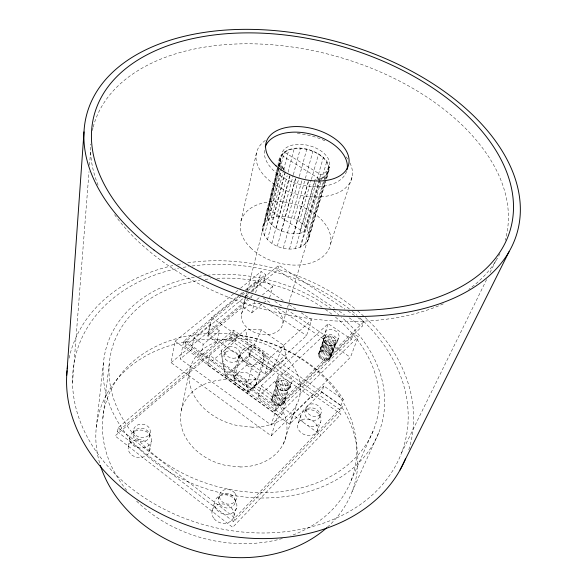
<?xml version="1.0" encoding="UTF-8"?>
<svg xmlns="http://www.w3.org/2000/svg" width="587" height="587" viewBox="0 0 587 587"><rect width="100%" height="100%" fill="white"/><g stroke="black" fill="none" stroke-linecap="round" stroke-linejoin="round"><path stroke-width="0.44" stroke-dasharray="2.94 2.2" d="M72.524 382.599L89.019 171.587M89.517 165.189L90.589 151.49M96.29 427.343L103.547 361.827M102.857 418.135L109.395 362.406M117.576 431.834L118.134 427.725L233.509 330.136L342.309 406.358L340.761 410.291L233.626 521.733L117.576 431.834L232.496 334.238L233.509 330.136M128.384 446.259L129.844 436.699M133.176 433.221L133.814 429.134M149.436 436.662A8.328 6.743 7.2 0 0 138.649 428.459A8.328 6.743 7.2 0 0 135.81 439.817A8.328 6.743 7.2 0 0 149.436 436.662L150.155 432.597A8.365 6.75 7.3 0 0 139.31 424.364A8.365 6.75 7.3 0 0 136.463 435.737A8.365 6.75 7.3 0 0 150.155 432.597M149.714 450.765A10.918 8.944 6.9 0 0 135.553 439.942A10.918 8.944 6.9 0 0 131.84 455.02A10.918 8.944 6.9 0 0 149.714 450.765L151.424 441.263A11.05 8.974 7.1 0 0 137.087 430.374A11.05 8.974 7.1 0 0 133.344 445.504A11.05 8.974 7.1 0 0 151.424 441.263M238.726 296.406L183.658 341.341L180.224 358.943L271.135 425.017L276.528 408.097L353.557 333.607L358.275 336.777L350.417 357.336L271.201 435.825L171.103 362.663L175.087 341.186L234.837 292.847M357.821 317.67L363.889 321.705L362.076 326.46L274.687 411.083L184.81 346.33L185.793 341.377L241.499 295.819M191.626 349.478L194.026 337.818L210.381 324.391L219.487 330.804L216.801 342.404L200.695 356.001L191.626 349.478L180.224 358.943M181.295 410.489L189.865 369.318M200.695 356.001L203.212 344.386L219.487 330.804M301.175 312.768L311.675 319.864L306.531 335.625L264.832 373.97L208.069 333.724L211.621 317.567L239.188 295.092M216.801 342.404L207.82 336.028L210.381 324.391M327.421 527.148A132.64 107.208 15.3 0 0 343.74 410.086L340.9 405.668L343.307 399.527L323.914 385.997L321.661 392.182L289.604 424.174L207.541 364.982L209.728 355.34L320.957 435.084M240.956 221.072L256.666 152.048M223.992 354.878L224.982 350.777M323.914 385.997L312.079 397.759L230.5 340.225L231.293 336.989L340.959 414.18L232.687 527.317L115.059 435.899L231.293 336.989M261.354 329.865L245.674 329.549L221.086 350.6L225.533 375.475L225.085 377.28L249.123 355.971L261.354 329.865L283.792 345.405L286.258 357.821L262.301 379.936L247.919 391.602L247.421 393.385L271.128 371.49L283.792 345.405M326.078 180.194L309.011 237.544C301.887 258.618 261.817 248.198 262.638 227.176L277.805 166.459M278.025 165.578C278.26 149.832 293.955 145.825 306.788 149.076C314.5 151.02 322.072 154.807 326.842 161.374C330.995 166.906 328.316 173.539 326.335 179.321M207.82 336.028L242.989 306.832L245.058 298.556M245.263 297.734L245.887 295.246L249.358 292.399M263.974 223.838L278.282 166.686M278.465 166.231L281.327 154.799M241.528 314.192L247.281 291.211M247.509 290.323L278.487 166.642M278.708 165.761L280.476 158.703L281.98 155.063A24.661 15.02 15.3 0 1 318.433 154.234A24.661 15.02 15.3 0 1 320.062 178.727L314.705 180.026L299.37 233.465C286.192 235.651 261.787 225.988 268.31 209.251L278.715 167.809M262.69 231.366L278.143 169.746M279.03 166.224L279.911 162.702L279.779 158.541M278.935 166.928L283.037 150.83A24.757 15.005 15.3 0 1 319.622 150.052A24.757 15.005 15.3 0 1 321.287 174.522L320.693 174.669L282.875 151.233M207.541 364.982L235.365 341.091L236.972 334.7L242.27 335.448A133.645 107.436 15.3 0 1 340.152 394.655L343.307 399.527M267.063 216.596L279.273 168.043M279.493 167.156L280.608 162.746L280.476 158.703M262.638 227.176L264.157 223.376L267.144 220.213L279.999 169.283M280.219 168.403L284.431 151.725M264.333 235.658L281.07 169.643M281.29 168.763L281.738 167.001L279.911 162.702M268.699 220.771L281.709 169.57M281.936 168.689L282.384 166.921L280.608 162.746M267.144 220.213L271.363 217.894L283.411 170.824M283.638 169.936L288.863 149.509M251.331 297.895L251.984 295.364M252.85 291.981L255.448 281.841L283.183 300.595M267.474 239.753L285.15 171.133L281.738 167.001M271.81 224.762L285.473 171.822M233.017 377.353L238.249 357.145L252.234 344.877L265.816 354.401L260.026 374.484L246.393 386.965L233.017 377.353L246.767 365.07L252.234 344.877M255.638 292.788L261.149 271.554L265.551 274.511L263.959 280.417L250.055 291.827M238.828 358.092L239.885 354.012M234.507 377.72L241.169 352.141M271.363 217.894L276.528 216.559L287.153 175.777M288.078 172.233L294.314 148.298M242.989 306.832L251.779 312.886L254.787 301.336M271.906 243.363L289.927 174.809M276.191 228.284L290.338 174.508M276.528 216.559L282.296 216.295L293.126 175.586M293.361 174.699L300.427 148.151M277.321 246.224L295.731 177.766M281.533 231.08L295.98 177.377M282.296 216.295L288.29 217.109L299.099 177.347M299.341 176.467L306.788 149.076M269.587 297.858L272.757 286.346L263.959 280.417M283.33 248.132L302.217 179.329M250.634 292.245L277.526 270.145L278.876 265.258L344.914 309.1M246.393 386.965L251.948 366.875L265.816 354.401M212.054 511.277L214.578 502.178M309.011 237.544C309.576 228.6 301.586 222.157 294.116 218.944L305.145 179.248M305.394 178.367L312.996 151.013M218.437 498.899L219.531 495.01M293.551 233.765L308.615 180.238M289.516 248.939L308.733 180.708M335.837 343.278C337.723 337.239 327.363 333.174 324.075 338.259L318.888 353.249C316.877 359.259 327.252 363.382 330.444 358.217L335.837 343.278L329.725 359.207M299.392 221.688L311.147 180.275M311.396 179.395L318.646 153.838M330.444 358.217L336.16 342.126M255.969 384.786L263.262 359.391M295.43 248.609L315.006 180.488M303.78 225.159L316.753 180.26M317.002 179.38L323.364 157.367M299.37 233.465L303.934 232.232L320.693 174.669M300.016 247.332L319.842 179.314M300.654 247.156L320.517 179.152L324.897 176.79L327.847 173.583L329.175 169.768M306.979 229.135L326.842 161.374M281.914 414.459L257.913 397.186L261.237 385.85L328.199 323.686L351.408 339.315L285.583 403.24L281.914 414.459L271.135 425.017M264.832 373.97L269.47 358.158L311.675 319.864M304.829 244.698L323.87 180.268M324.127 179.402L324.897 176.79M308.769 233.355L324.457 180.37M324.714 179.497L328.83 165.6M318.55 354.401L324.075 338.259M282.883 323.246L287.307 308.344M287.564 307.463L288.87 303.083M289.127 302.202L325.308 180.326M325.565 179.453L329.733 165.424M307.676 241.411L325.257 182.278M326.291 178.8L327.847 173.583M235.182 502.406L236.363 498.539M234.008 515.863L236.796 506.823M275.685 382.937L277.167 378.123M233.626 521.733L234.815 517.903L342.309 406.358M289.398 386.914L284.123 403.13C280.909 408.31 271.216 405.169 271.634 399.094L276.697 382.819C280.175 377.184 291.416 381.623 288.995 388.183C285.553 393.899 274.18 389.401 276.697 382.819M271.656 400.451L277.526 381.733M272.119 401.816L278.722 380.912M272.992 403.093L277.68 388.11M271.634 399.094L272.867 396.746L275.494 395.411L280.19 380.405M274.217 404.194L278.928 389.218M275.494 395.411L277.115 395.242L281.841 380.237M284.123 403.13C285.92 398.889 281.056 395.124 277.115 395.242M275.699 405.037L283.55 380.435M274.687 411.083L276.206 406.307L363.889 321.705M277.35 405.573L285.216 380.97M330.657 243.634L352.251 176.247M279.052 405.756L286.72 381.814M280.689 405.58L287.968 382.907M271.201 435.825L277.834 415.288L358.275 336.777M282.142 405.059L288.863 384.184M283.308 404.223L289.347 385.549M290.147 387.603A7.66 5.804 17.9 0 0 281.951 378.571A7.66 5.804 17.9 0 0 277.313 387.552A7.66 5.804 17.9 0 0 290.147 387.603L291.71 382.812A7.704 5.811 17.9 0 0 283.462 373.765A7.704 5.811 17.9 0 0 278.81 382.753A7.704 5.811 17.9 0 0 291.71 382.812M289.604 424.174L292.766 414.877L313.187 394.633L312.079 397.759M283.455 443.699L297.015 403.944M323.606 336.96L328.199 323.686M318.888 353.249L324.816 337.276M318.624 355.641L323.819 340.658L323.738 339.411M319.622 352.273L320.693 351.532L325.902 336.542M319.108 356.896L324.325 341.913L323.819 340.658M320.693 351.532L322.036 351.077L327.267 336.087M319.981 358.07L325.213 343.094L324.325 341.913M298.181 423.088L301.432 413.813M322.036 351.077L323.554 350.938L328.808 335.955M321.17 359.09L326.423 344.121L325.213 343.094M323.554 350.938L325.147 351.121L330.422 336.146M322.601 359.875L327.876 344.914L326.423 344.121M305.196 410.929L306.597 406.967M330.774 357.065L330.188 354.57L326.71 351.62L332.007 336.652M324.171 360.381L329.476 345.427L332.66 345.479L335.104 344.268M328.126 352.405L333.453 337.444M325.778 360.565L331.112 345.618M329.314 353.411L334.663 338.457M327.304 360.418L332.66 345.479M330.188 354.57L335.559 339.624M328.654 359.956L334.025 345.017M330.686 355.817L336.065 340.878M336.982 342.676A7.286 5.224 19.5 0 0 328.94 334.348A7.286 5.224 19.5 0 0 324.927 342.5A7.286 5.224 19.5 0 0 336.982 342.676L338.714 337.899A7.323 5.232 19.4 0 0 330.613 329.556A7.323 5.232 19.4 0 0 326.599 337.708A7.323 5.232 19.4 0 0 338.714 337.899M319.563 417.24A7.851 6.039 20.8 0 0 311.007 407.818A7.851 6.039 20.8 0 0 306.531 417.284A7.851 6.039 20.8 0 0 319.563 417.24L321.038 413.299A7.888 6.039 20.7 0 0 312.423 403.863A7.888 6.039 20.7 0 0 307.94 413.329A7.888 6.039 20.7 0 0 321.038 413.299M351.408 339.315L353.557 333.607M317.031 431.401A10.309 8.02 21 0 0 305.812 418.949A10.309 8.02 21 0 0 299.906 431.54A10.309 8.02 21 0 0 317.031 431.401L320.502 422.192M351.019 480.746L373.802 429.376M352.031 491.818L379.187 431.643M401.552 452.9L486.777 279.192M490.013 272.603L496.873 258.61M257.913 397.186L324.295 334.986L288.32 310.574M221.086 350.6L222.862 363.28L225.533 375.475L247.919 391.602L271.664 369.707L286.258 357.821M225.533 375.475L249.607 354.166L245.674 329.549M230.5 340.225L236.972 334.7M251.779 312.886L267.415 299.686M256.864 299.612L259.623 297.301M262.389 294.997L272.757 286.346M208.069 333.724L248.543 300.206M171.103 362.663L247.89 299.194M248.595 298.614L252.821 295.122M184.81 346.33L244.97 296.897M245.682 296.318L249.923 292.825M241.55 294.094L265.551 274.511M242.204 295.246L245.028 292.935M247.846 290.631L278.876 265.258M239.9 294.52L242.725 292.216M245.549 289.912L255.448 281.841M235.541 292.275L239.812 288.819M240.523 288.246L261.149 271.554M318.235 179.703L320.517 179.152M222.862 363.28L245.909 379.796L262.301 379.936M235.365 341.091L228.901 340.181A132.64 107.208 15.3 0 0 100.084 464.552M288.29 217.109L294.116 218.944M327.876 344.914L329.476 345.427M325.147 351.121L326.71 351.62M281.811 155.467L319.467 178.866M268.31 209.251L303.934 232.232M347.952 311.117L354.783 315.652M277.526 270.145L334.649 308.197M339.22 311.242L344.554 314.793M349.126 317.831L362.076 326.46M289.186 304.653L296.677 309.723M274.833 301.417L282.325 306.502M263.159 297.91L271.436 303.545M278.201 308.16L350.417 357.336M258.896 303.061L306.531 335.625M245.887 295.246L248.851 297.279M321.661 392.182L340.9 405.668M211.621 317.567L269.47 358.158M232.496 334.238L340.761 410.291M249.607 354.166L271.664 369.707M249.123 355.971L271.128 371.49M238.249 357.145L251.948 366.875M246.767 365.07L260.026 374.484M194.026 337.818L203.212 344.386M261.237 385.85L285.583 403.24M185.793 341.377L276.206 406.307M183.658 341.341L276.528 408.097M175.087 341.186L277.834 415.288M118.134 427.725L234.815 517.903M282.384 166.921L285.7 170.934M245.909 379.796L247.919 391.602M269.932 305.534A21.198 15.247 15.3 0 1 277.644 331.288A21.198 15.247 15.3 0 1 243.744 323.841A21.198 15.247 15.3 0 1 259.373 303.215M194.29 277.137A142.898 109.109 15.3 0 0 114.296 415.332A142.898 109.109 15.3 0 0 304.323 492.816A142.898 109.109 15.3 0 0 368.416 348.135L361.841 338.626A142.898 109.109 15.3 0 0 341.421 317.002M198.567 276.404A142.898 109.109 15.3 0 1 206.375 275.362M207.248 275.274A142.898 109.109 15.3 0 1 330.452 308.336M333.284 310.428A142.898 109.109 15.3 0 1 338.765 314.757M303.119 422.207A10.427 8.042 20.8 0 1 307.522 409.792A10.427 8.042 20.8 0 1 321.096 419.529A10.427 8.042 20.8 0 1 307.434 425.304M126.726 490.343A128.751 103.173 15.3 0 1 159.18 344.929A128.751 103.173 15.3 0 1 338.281 394.515A128.751 103.173 15.3 0 1 290.866 535.784M282.325 538.506A128.751 103.173 15.3 0 1 135.802 500.315M335.5 317.149A137.131 104.669 15.3 0 1 327.326 478.178A137.131 104.669 15.3 0 1 125.471 423.242A137.131 104.669 15.3 0 1 199.719 280.197M205.098 279.412A137.131 104.669 15.3 0 1 210.52 278.818M216.919 278.355A137.131 104.669 15.3 0 1 322.476 307.434M325.389 309.43A137.131 104.669 15.3 0 1 331.978 314.309M346.594 171.323A42.499 25.733 15.3 0 1 299.282 184.252A42.499 25.733 15.3 0 1 264.576 149.208M349.955 162.944A49.345 30.069 15.3 0 1 296.516 194.209A49.345 30.069 15.3 0 1 265.757 140.154M297.323 133.55A49.345 30.069 15.3 0 1 325.998 141.335M346.088 156.839A49.345 30.069 15.3 0 1 347.695 159.048M359.831 317.838A170.267 131.253 15.3 0 1 341.238 515.797A170.267 131.253 15.3 0 1 93.942 448.197A170.267 131.253 15.3 0 1 178.587 268.288M183.129 267.408A170.267 131.253 15.3 0 1 188.508 266.513M192.015 266.014A170.267 131.253 15.3 0 1 349.375 309.004M352.237 311.293A170.267 131.253 15.3 0 1 357.123 315.417M69.068 358.195A176.027 135.758 15.3 0 1 173.319 265.471M177.531 264.576A176.027 135.758 15.3 0 1 182.638 263.629M187.789 262.807A176.027 135.758 15.3 0 1 354.981 308.667M357.666 310.875A176.027 135.758 15.3 0 1 364.564 316.943M365.239 317.567A176.027 135.758 15.3 0 1 408.449 450.86M499.97 253.547A213.617 131.51 15.3 0 1 468.8 289.325M443.302 303.868A213.617 131.51 15.3 0 1 113.724 213.47M98.088 185.169A213.617 131.51 15.3 0 1 90.611 144.064M92.372 130.497A213.617 131.51 15.3 0 1 92.988 127.871M93.208 126.997A213.617 131.51 15.3 0 1 334.605 55.853A213.617 131.51 15.3 0 1 505.143 240.266M237.478 374.168L235.673 375.753A11.307 8.636 15.3 0 0 244.045 389.907A11.307 8.636 15.3 0 0 255.756 379.62A11.307 8.636 15.3 0 0 237.478 374.168M244.199 348.59L242.35 350.175A11.637 8.673 15.3 0 0 251.038 364.468A11.637 8.673 15.3 0 0 263.005 354.188A11.637 8.673 15.3 0 0 244.199 348.59M235.248 358.077L233.333 358.246A7.631 5.694 14 0 1 225.276 349.874A7.631 5.694 14 0 1 237.574 348.759A7.631 5.694 14 0 1 235.248 358.077M240.743 466.981L226.325 465.542A53.982 42.814 15.3 0 1 180.451 417.452A53.982 42.814 15.3 0 1 227.991 379.613L241.404 381.117A53.982 42.814 15.3 0 1 287.006 428.737A53.982 42.814 15.3 0 1 240.743 466.981M252.586 427.182L237.471 425.582A56.587 43.247 15.3 0 1 189.036 376.421A56.587 43.247 15.3 0 1 238.403 338.574L252.417 340.225A56.587 43.247 15.3 0 1 300.551 388.887A56.587 43.247 15.3 0 1 252.586 427.182M234.749 492.963L233.2 491.473A8.614 7.264 16.9 0 0 219.655 494.452A8.614 7.264 16.9 0 0 229.678 504.152A8.614 7.264 16.9 0 0 234.749 492.963M216.698 509.729A11.366 9.649 16.9 0 0 236.011 509.215A11.366 9.649 16.9 0 0 224.307 494.775A11.366 9.649 16.9 0 0 216.698 509.729M214.138 518.791A11.234 9.605 17 0 0 233.23 518.248A11.234 9.605 17 0 0 221.688 503.895A11.234 9.605 17 0 0 214.138 518.791M250.612 247.817A46.278 30.451 15.3 0 0 328.089 250.554A46.278 30.451 15.3 0 0 278.084 201.524A46.278 30.451 15.3 0 0 250.612 247.817M220.037 504.556A8.57 7.249 16.9 0 0 234.587 504.204A8.57 7.249 16.9 0 0 225.782 493.329A8.57 7.249 16.9 0 0 220.037 504.556M225.423 359.354A7.594 5.694 14 0 0 238.307 359.486A7.594 5.694 14 0 0 230.486 350.696A7.594 5.694 14 0 0 225.423 359.354"/><path stroke-width="0.88" d="M66.72 375.291L84 131.862M400.041 470.026L509.039 251.728M326.754 527.742A132.64 107.208 15.3 0 1 198.289 551.846A132.64 107.208 15.3 0 1 100.355 465.403M265.265 146.787A42.499 25.733 15.3 0 1 313.025 134.658A42.499 25.733 15.3 0 1 347.034 169.687M405.639 458.491A176.027 135.758 15.3 0 1 207.211 531.404A176.027 135.758 15.3 0 1 67.072 370.72M67.263 368.9A176.027 135.758 15.3 0 1 67.615 366.193M276.029 165.85A42.719 25.689 15.3 0 0 346.924 168.895A42.719 25.689 15.3 0 0 299.084 126.623A42.719 25.689 15.3 0 0 276.029 165.85M161.425 247.729A215.825 131.165 15.3 0 0 508.936 234.037A215.825 131.165 15.3 0 0 237.045 33.099A215.825 131.165 15.3 0 0 161.425 247.729M153.992 250.011A223.185 135.744 15.3 0 0 514.975 239.239A223.185 135.744 15.3 0 0 237.383 29.475A223.185 135.744 15.3 0 0 153.992 250.011"/></g></svg>
